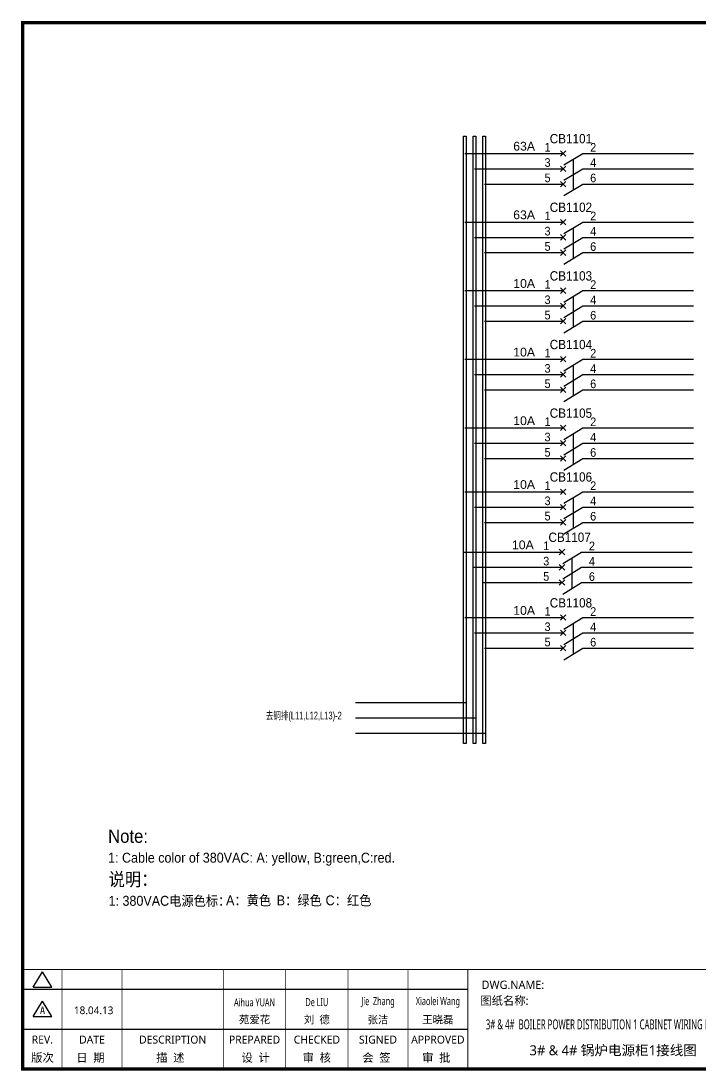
# Model space of a CAD drawing. Extents: x 81437 to 204847, y -54769 to -29444.
# Drawn here: x 101477 to 103523, y -36870 to -33707 of the extents above; entities that cross this region are included whole.
import ezdxf
from ezdxf.enums import TextEntityAlignment as Align

# ---------------------------------------------------------------- set-up
doc = ezdxf.new("R2010")
doc.units = 0
doc.header["$LTSCALE"] = 100
doc.header["$MEASUREMENT"] = 0
doc.layers.add('t', color=1, linetype='Continuous')
doc.layers.add('空气开关', color=7, linetype='Continuous')
doc.styles.add('HZ', font='arial.ttf', dxfattribs={"width": 0.7})
doc.styles.get("Standard").update_dxf_attribs({"font": ''})
doc.styles.add('微软雅黑', font='')
doc.styles.get('Standard').set_extended_font_data('SimSun')
doc.styles.get('微软雅黑').set_extended_font_data('Microsoft YaHei')

# ---------------------------------------------------------------- blocks, each defined once
blk = doc.blocks.new('图框')
at = {"color": 7}
for p, q in [((-6.162819773475348, -2970.443887418679), (1333.995352829523, -2970.443887418679)), ((-6.162819773475348, -3090.443887418679), (1333.995352829523, -3090.443887418679))]:
    blk.add_line(p, q, dxfattribs=at)
at = {"color": 7, "const_width": 3}
blk.add_lwpolyline([(4109.47921527367, -2910.443887418679), (-6.162819773475348, -2910.443887418679)], dxfattribs=at)
at = {"layer": 't', "color": 7}
for p, q in [((25.78656344305637, -2963.855076038152), (53.73638948711596, -2917.984787991318)), ((81.68621553114644, -2963.855076038152), (53.73638948711596, -2917.984787991318)), ((25.78656344305637, -2963.855076038152), (81.68621553114644, -2963.855076038152)), ((25.78656344305637, -3051.839702165522), (53.73638948711596, -3005.969414118631)), ((81.68621553114644, -3051.839702165522), (53.73638948711596, -3005.969414118631)), ((25.78656344305637, -3051.839702165522), (81.68621553114644, -3051.839702165522))]:
    blk.add_line(p, q, dxfattribs=at)
at = {"layer": 't', "color": 7, "const_width": 9.61519705431492}
blk.add_lwpolyline([(4109.47921527367, -3210.443887418679), (4109.47921527367, -58.86246267448996), (-6.162819773475348, -58.86246267448996), (-6.162819773475348, -3210.443887418679)], close=True, dxfattribs=at)
at = {"layer": 't', "color": 7, "const_width": 2.40379926357873}
for points in [[(112.6024995874977, -2911.645787050457), (112.6024995874977, -3210.443887418679)], [(292.8874443558816, -2911.645787050457), (292.8874443558816, -3210.443887418679)], [(598.2254953145239, -2911.645787050457), (598.2254953145239, -3215.27550872017)], [(785.8254793036103, -2911.645787050457), (785.8254793036103, -3215.27550872017)], [(973.4254632926677, -2911.645787050457), (973.4254632926677, -3215.27550872017)], [(1153.71040806111, -2911.645787050457), (1153.71040806111, -3215.27550872017)], [(1333.995352829523, -2911.645787050457), (1333.995352829523, -3215.27550872017)]]:
    blk.add_lwpolyline(points, dxfattribs=at)
at = {"color": 7, "style": '微软雅黑', "flags": 8}
for tag, p, height in [('DWG.NAME:', (1375.473639447489, -2969.2419877869), 25), ('DWG.NO.:', (3122.023352488108, -3089.264933317976), 24), ('图纸编号', (3309.199899152482, -3111.267140832559), 24), ('FILENO.:', (3122.509725826509, -3164.966587124836), 24), ('文档号', (3311.563545755656, -3182.994948628203), 24)]:
    blk.add_attdef(tag, p, '', height=height, dxfattribs=at)
at = {"color": 7, "style": '微软雅黑', "width": 0.8, "flags": 8}
for tag, p, height in [('PROJECTNAME:', (3119.317365890063, -2971.670387076527), 24), ('PROJECT_NAME', (3324.743137664682, -2969.191656158461), 25)]:
    blk.add_attdef(tag, p, '', height=height, dxfattribs=at)
at = {"color": 7, "style": '微软雅黑', "flags": 8}
for tag, height, width, p in [('RENLIU', 24, 0.7, (692.0254873090671, -3009.243060483925)), ('SHUFENWANG', 24, 0.7, (879.6254712981536, -3009.243060483925)), ('FANGHOU', 24, 0.7, (1063.567935676903, -3009.243060483925)), ('DANDANLI', 24, 0.7, (1243.852880445316, -3009.243060483925)), ('#10STATIONONTROLCABINETCOVER', 30, 0.6, (1771.737284051596, -3076.044837234568)), ('HANGZHOUHOLLYSYSAUTOMATIONCO.,LTD.', 24, 0.7, (2763.919484516009, -3104.577265918681))]:
    blk.add_attdef(tag, text='', height=height, dxfattribs=dict(at, width=width)).set_placement(p, align=Align.MIDDLE)
for tag, p in [('图纸名称:', (1371.649552043295, -3024.785799731683)), ('项目名称', (3272.897224152879, -3045.626842364768))]:
    blk.add_attdef(tag, text='', height=25, dxfattribs=at).set_placement(p, align=Align.BOTTOM_LEFT)
at = {"color": 7, "flags": 8}
blk.add_attdef('A', text='', height=23, dxfattribs=at).set_placement((53.73638948711596, -3033.744016823508), align=Align.MIDDLE)
at = {"color": 7, "style": '微软雅黑', "flags": 8}
for tag, height, p in [('设计时间', 23, (207.7030023673433, -3033.744016823508)), ('刘仁', 23, (692.0254873090671, -3061.050838701933)), ('王姝芬', 23, (879.6254712981536, -3061.050838701933)), ('侯方', 23, (1063.567935676903, -3061.050838701933)), ('李丹丹', 23, (1243.852880445316, -3061.050838701933)), ('PAGEXOFX', 24, (3947.55098377166, -3097.943887418679)), ('REV.', 24, (53.21983990701119, -3121.911417548025)), ('DATE', 24, (202.7449719716897, -3121.911417548025)), ('DESCRIPTION', 24, (445.5564698352027, -3121.911417548025)), ('PREPARED', 24, (692.0254873090671, -3121.911417548025)), ('CHECKED', 24, (879.625471298139, -3121.911417548025)), ('SIGNED', 24, (1063.567935676889, -3121.911417548025)), ('APPROVED', 24, (1243.852880445316, -3121.911417548025)), ('图纸名称', 30, (1771.737284051596, -3153.557526718527)), ('第几页共几页', 24, (3947.55098377166, -3172.943887418679))]:
    blk.add_attdef(tag, text='', height=height, dxfattribs=at).set_placement(p, align=Align.MIDDLE)
at = {"layer": 't', "color": 7, "style": '微软雅黑'}
for s, p in [('版次', (53.73638948711596, -3176.462903945333)), ('日  期', (198.0371495971121, -3176.462903945333)), ('描  述', (438.3267756979694, -3176.462903945333)), ('设  计', (695.3342144116759, -3176.462903945333)), ('审  核', (879.4319590690502, -3176.462903945333)), ('会  签', (1058.860113302311, -3176.462903945333)), ('审  批', (1239.145058070724, -3176.462903945333))]:
    blk.add_text(s, height=25, dxfattribs=at).set_placement(p, align=Align.MIDDLE_CENTER)
blk = doc.blocks.new('供电端子')
at = {"style": 'HZ', "width": 0.7}
blk.add_attdef('供电端子', (0, 0), '', height=17, dxfattribs=at)

msp = doc.modelspace()

# ---------------------------------------------------------------- linework, layer by layer
at = {"color": 2}
for p, q in [((102812.219944412, -34106.07604679926), (103108.8845580412, -34106.07604679926)), ((103167.4382893524, -34106.07604679926), (103501.1337514986, -34106.07604679926)), ((102812.219944412, -34312.76017536331), (103108.8845580412, -34312.76017536331)), ((103167.4382893524, -34312.76017536331), (103501.1337514986, -34312.76017536331)), ((102812.219944412, -34519.44430392737), (103108.8845580412, -34519.44430392737)), ((103167.4382893524, -34519.44430392737), (103501.1337514986, -34519.44430392737)), ((102812.219944412, -34726.12843249142), (103108.8845580412, -34726.12843249142)), ((103167.4382893524, -34726.12843249142), (103501.1337514986, -34726.12843249142)), ((102812.219944412, -34932.81256105548), (103108.8845580412, -34932.81256105548)), ((103167.4382893524, -34932.81256105548), (103501.1337514986, -34932.81256105548)), ((102812.2044352761, -35125.03129179359), (103108.8690489053, -35125.03129179359)), ((103167.4227802165, -35125.03129179359), (103501.1182423627, -35125.03129179359)), ((102808.369944412, -35306.6207092879), (103105.0345580412, -35306.6207092879)), ((103163.5882893524, -35306.6207092879), (103497.2837514986, -35306.6207092879)), ((102812.2377018097, -35504.18234133711), (103108.902315439, -35504.18234133711)), ((103167.4560467501, -35504.18234133711), (103501.1515088964, -35504.18234133711)), ((102483.4322410515, -35759.5490753117), (102817.1277031977, -35759.5490753117))]:
    msp.add_line(p, q, dxfattribs=at)
at = {"color": 6}
for p, q in [((103116.9764368885, -34114.16792564659), (103100.7926791939, -34097.98416795192)), ((103100.7926791939, -34114.16792564659), (103116.9764368885, -34097.98416795192)), ((103110.9666144162, -34140.86403297689), (103167.4382893524, -34106.07604679926)), ((103100.7926791939, -34160.2795610781), (103116.9764368885, -34144.09580338342)), ((103116.9764368885, -34160.2795610781), (103100.7926791939, -34144.09580338342)), ((103110.9666144162, -34186.97566840839), (103167.4382893524, -34152.18768223076)), ((103100.7926791939, -34206.3911965096), (103116.9764368885, -34190.20743881493)), ((103116.9764368885, -34206.3911965096), (103100.7926791939, -34190.20743881493)), ((103110.9666144162, -34233.08730383989), (103167.4382893524, -34198.29931766226)), ((103116.9764368885, -34320.85205421065), (103100.7926791939, -34304.66829651598)), ((103100.7926791939, -34320.85205421065), (103116.9764368885, -34304.66829651598)), ((103110.9666144162, -34347.54816154094), (103167.4382893524, -34312.76017536331)), ((103100.7926791939, -34366.96368964215), (103116.9764368885, -34350.77993194748)), ((103116.9764368885, -34366.96368964215), (103100.7926791939, -34350.77993194748)), ((103110.9666144162, -34393.65979697245), (103167.4382893524, -34358.87181079482)), ((103100.7926791939, -34413.07532507365), (103116.9764368885, -34396.89156737898)), ((103116.9764368885, -34413.07532507365), (103100.7926791939, -34396.89156737898)), ((103110.9666144162, -34439.77143240395), (103167.4382893524, -34404.98344622632)), ((103116.9764368885, -34527.5361827747), (103100.7926791939, -34511.35242508003)), ((103100.7926791939, -34527.5361827747), (103116.9764368885, -34511.35242508003)), ((103110.9666144162, -34554.232290105), (103167.4382893524, -34519.44430392737)), ((103100.7926791939, -34573.64781820621), (103116.9764368885, -34557.46406051153)), ((103116.9764368885, -34573.64781820621), (103100.7926791939, -34557.46406051153)), ((103110.9666144162, -34600.3439255365), (103167.4382893524, -34565.55593935887)), ((103100.7926791939, -34619.75945363771), (103116.9764368885, -34603.57569594304)), ((103116.9764368885, -34619.75945363771), (103100.7926791939, -34603.57569594304)), ((103110.9666144162, -34646.455560968), (103167.4382893524, -34611.66757479037)), ((103116.9764368885, -34734.22031133876), (103100.7926791939, -34718.03655364409)), ((103100.7926791939, -34734.22031133876), (103116.9764368885, -34718.03655364409)), ((103110.9666144162, -34760.91641866905), (103167.4382893524, -34726.12843249142)), ((103100.7926791939, -34780.33194677026), (103116.9764368885, -34764.14818907559)), ((103116.9764368885, -34780.33194677026), (103100.7926791939, -34764.14818907559)), ((103110.9666144162, -34807.02805410056), (103167.4382893524, -34772.24006792292)), ((103100.7926791939, -34826.44358220176), (103116.9764368885, -34810.25982450709)), ((103116.9764368885, -34826.44358220176), (103100.7926791939, -34810.25982450709)), ((103110.9666144162, -34853.13968953206), (103167.4382893524, -34818.35170335443)), ((103116.9764368885, -34940.90443990281), (103100.7926791939, -34924.72068220814)), ((103100.7926791939, -34940.90443990281), (103116.9764368885, -34924.72068220814)), ((103110.9666144162, -34967.60054723311), (103167.4382893524, -34932.81256105548)), ((103100.7926791939, -34987.01607533432), (103116.9764368885, -34970.83231763964)), ((103116.9764368885, -34987.01607533432), (103100.7926791939, -34970.83231763964)), ((103110.9666144162, -35013.71218266461), (103167.4382893524, -34978.92419648698)), ((103100.7926791939, -35033.12771076582), (103116.9764368885, -35016.94395307115)), ((103116.9764368885, -35033.12771076582), (103100.7926791939, -35016.94395307115)), ((103110.9666144162, -35059.82381809611), (103167.4382893524, -35025.03583191848)), ((103116.9609277526, -35133.12317064092), (103100.777170058, -35116.93941294625)), ((103100.777170058, -35133.12317064092), (103116.9609277526, -35116.93941294625)), ((103110.9511052804, -35159.81927797122), (103167.4227802165, -35125.03129179359)), ((103100.777170058, -35179.23480607243), (103116.9609277526, -35163.05104837775)), ((103116.9609277526, -35179.23480607243), (103100.777170058, -35163.05104837775)), ((103110.9511052804, -35205.93091340272), (103167.4227802165, -35171.14292722509)), ((103100.777170058, -35225.34644150393), (103116.9609277526, -35209.16268380926)), ((103116.9609277526, -35225.34644150393), (103100.777170058, -35209.16268380926)), ((103110.9511052804, -35252.04254883422), (103167.4227802165, -35217.25456265659)), ((103113.1264368885, -35314.71258813523), (103096.9426791939, -35298.52883044056)), ((103096.9426791939, -35314.71258813523), (103113.1264368885, -35298.52883044056)), ((103107.1166144163, -35341.40869546553), (103163.5882893524, -35306.6207092879)), ((103096.9426791939, -35360.82422356673), (103113.1264368885, -35344.64046587206)), ((103113.1264368885, -35360.82422356673), (103096.9426791939, -35344.64046587206)), ((103107.1166144163, -35387.52033089703), (103163.5882893524, -35352.7323447194)), ((103096.9426791939, -35406.93585899824), (103113.1264368885, -35390.75210130357)), ((103113.1264368885, -35406.93585899824), (103096.9426791939, -35390.75210130357)), ((103107.1166144163, -35433.63196632853), (103163.5882893524, -35398.8439801509)), ((103116.9941942863, -35512.27422018444), (103100.8104365916, -35496.09046248977)), ((103100.8104365916, -35512.27422018444), (103116.9941942863, -35496.09046248977)), ((103110.984371814, -35538.97032751474), (103167.4560467501, -35504.18234133711)), ((103100.8104365916, -35558.38585561595), (103116.9941942863, -35542.20209792128)), ((103116.9941942863, -35558.38585561595), (103100.8104365916, -35542.20209792128)), ((103110.984371814, -35585.08196294624), (103167.4560467501, -35550.29397676861)), ((103100.8104365916, -35604.49749104745), (103116.9941942863, -35588.31373335278)), ((103116.9941942863, -35604.49749104745), (103100.8104365916, -35588.31373335278)), ((103110.984371814, -35631.19359837774), (103167.4560467501, -35596.40561220011))]:
    msp.add_line(p, q, dxfattribs=at)
at = {"color": 3}
for p, q in [((102841.919944412, -34152.18768223076), (103108.8845580412, -34152.18768223076)), ((103167.4382893524, -34152.18768223076), (103500.5441018334, -34152.18768223076)), ((102841.919944412, -34358.87181079482), (103108.8845580412, -34358.87181079482)), ((103167.4382893524, -34358.87181079482), (103500.5441018334, -34358.87181079482)), ((102841.919944412, -34565.55593935887), (103108.8845580412, -34565.55593935887)), ((103167.4382893524, -34565.55593935887), (103500.5441018334, -34565.55593935887)), ((102841.919944412, -34772.24006792292), (103108.8845580412, -34772.24006792292)), ((103167.4382893524, -34772.24006792292), (103500.5441018334, -34772.24006792292)), ((102841.919944412, -34978.92419648698), (103108.8845580412, -34978.92419648698)), ((103167.4382893524, -34978.92419648698), (103500.5441018334, -34978.92419648698)), ((102841.9044352761, -35171.14292722509), (103108.8690489053, -35171.14292722509)), ((103167.4227802165, -35171.14292722509), (103500.5285926976, -35171.14292722509)), ((102838.069944412, -35352.7323447194), (103105.0345580412, -35352.7323447194)), ((103163.5882893524, -35352.7323447194), (103496.6941018335, -35352.7323447194)), ((102841.9377018098, -35550.29397676861), (103108.902315439, -35550.29397676861)), ((103167.4560467501, -35550.29397676861), (103500.5618592312, -35550.29397676861)), ((102483.4322410515, -35805.6607107432), (102846.0038647096, -35805.6607107432))]:
    msp.add_line(p, q, dxfattribs=at)
at = {"color": 1}
for p, q in [((102871.9008235237, -34198.29931766226), (103108.8845580412, -34198.29931766226)), ((103167.4382893524, -34198.29931766226), (103500.5441018334, -34198.29931766226)), ((102871.9008235237, -34404.98344622632), (103108.8845580412, -34404.98344622632)), ((103167.4382893524, -34404.98344622632), (103500.5441018334, -34404.98344622632)), ((102871.9008235237, -34611.66757479037), (103108.8845580412, -34611.66757479037)), ((103167.4382893524, -34611.66757479037), (103500.5441018334, -34611.66757479037)), ((102871.9008235237, -34818.35170335443), (103108.8845580412, -34818.35170335443)), ((103167.4382893524, -34818.35170335443), (103500.5441018334, -34818.35170335443)), ((102871.9008235237, -35025.03583191848), (103108.8845580412, -35025.03583191848)), ((103167.4382893524, -35025.03583191848), (103500.5441018334, -35025.03583191848)), ((102871.8853143878, -35217.25456265659), (103108.8690489053, -35217.25456265659)), ((103167.4227802165, -35217.25456265659), (103500.5285926976, -35217.25456265659)), ((102868.0508235237, -35398.8439801509), (103105.0345580412, -35398.8439801509)), ((103163.5882893524, -35398.8439801509), (103496.6941018335, -35398.8439801509)), ((102871.9185809214, -35596.40561220011), (103108.902315439, -35596.40561220011)), ((103167.4560467501, -35596.40561220011), (103500.5618592312, -35596.40561220011)), ((102483.4322410515, -35851.7723461747), (102874.5072307356, -35851.7723461747))]:
    msp.add_line(p, q, dxfattribs=at)
at = {"color": 2}
msp.add_lwpolyline([(102816.2072307356, -34054.37604679928), (102816.2072307356, -35883.20402423334), (102808.369944412, -35883.20402423334), (102808.369944412, -34054.37604679928)], close=True, dxfattribs=at)
at = {"color": 3}
msp.add_lwpolyline([(102845.3572307356, -34054.37604679928), (102845.3572307356, -35883.20402423334), (102837.5199444119, -35883.20402423334), (102837.5199444119, -34054.37604679928)], close=True, dxfattribs=at)
at = {"color": 1}
msp.add_lwpolyline([(102874.5072307356, -34054.37604679928), (102874.5072307356, -35883.20402423334), (102866.6699444119, -35883.20402423334), (102866.6699444119, -34054.37604679928)], close=True, dxfattribs=at)
at = {"layer": '空气开关', "color": 6}
for p, q in [((103139.2024518843, -34169.58167531956), (103139.2024518843, -34123.47003988809)), ((103139.2024518843, -34215.69331075106), (103139.2024518843, -34169.58167531959)), ((103139.2024518843, -34376.26580388362), (103139.2024518843, -34330.15416845214)), ((103139.2024518843, -34422.37743931512), (103139.2024518843, -34376.26580388365)), ((103139.2024518843, -34582.94993244767), (103139.2024518843, -34536.8382970162)), ((103139.2024518843, -34629.06156787917), (103139.2024518843, -34582.9499324477)), ((103139.2024518843, -34789.63406101173), (103139.2024518843, -34743.52242558025)), ((103139.2024518843, -34835.74569644323), (103139.2024518843, -34789.63406101175)), ((103139.2024518843, -34996.31818957578), (103139.2024518843, -34950.20655414431)), ((103139.2024518843, -35042.42982500728), (103139.2024518843, -34996.31818957581)), ((103139.1869427484, -35188.53692031389), (103139.1869427484, -35142.42528488242)), ((103139.1869427484, -35234.64855574539), (103139.1869427484, -35188.53692031392)), ((103135.3524518843, -35370.1263378082), (103135.3524518843, -35324.01470237673)), ((103135.3524518843, -35416.2379732397), (103135.3524518843, -35370.12633780823)), ((103139.2202092821, -35567.68796985741), (103139.2202092821, -35521.57633442594)), ((103139.2202092821, -35613.79960528891), (103139.2202092821, -35567.68796985744))]:
    msp.add_line(p, q, dxfattribs=at)

# ---------------------------------------------------------------- block references
at = {"color": 1}
ref = msp.add_blockref('图框', (101487.5265402403, -33653.23142554892), dxfattribs=at)
ref.add_attrib('图纸名称:', '图纸名称:', dxfattribs={"color": 7, "height": 25, "style": '微软雅黑', "flags": 8}).set_placement((102859.1760922836, -36678.0172252806), align=Align.BOTTOM_LEFT)
ref.add_attrib('#10STATIONONTROLCABINETCOVER', '3# & 4#  BOILER POWER DISTRIBUTION 1 CABINET WIRING DIAGRAM', dxfattribs={"color": 7, "height": 30, "style": '微软雅黑', "width": 0.6, "flags": 8}).set_placement((103259.2638242919, -36729.27626278349), align=Align.MIDDLE)
ref.add_attrib('DWG.NAME:', 'DWG.NAME:', (102863.0001796878, -36622.47341333582), dxfattribs={"color": 7, "height": 25, "style": '微软雅黑', "flags": 8})
ref.add_attrib('DANDANLI', 'Xiaolei Wang', dxfattribs={"color": 7, "height": 24, "style": '微软雅黑', "width": 0.6999999999999998, "flags": 8}).set_placement((102731.3794206856, -36662.47448603284), align=Align.MIDDLE)
ref.add_attrib('FANGHOU', 'Jie  Zhang', dxfattribs={"color": 7, "height": 24, "style": '微软雅黑', "width": 0.6999999999999998, "flags": 8}).set_placement((102551.0944759172, -36662.47448603284), align=Align.MIDDLE)
ref.add_attrib('SHUFENWANG', 'De LIU', dxfattribs={"color": 7, "height": 24, "style": '微软雅黑', "width": 0.6999999999999998, "flags": 8}).set_placement((102367.1520115384, -36662.47448603284), align=Align.MIDDLE)
ref.add_attrib('RENLIU', 'Aihua YUAN', dxfattribs={"color": 7, "height": 24, "style": '微软雅黑', "width": 0.6999999999999998, "flags": 8}).set_placement((102179.5520275494, -36662.47448603284), align=Align.MIDDLE)
ref.add_attrib('APPROVED', 'APPROVED', dxfattribs={"color": 7, "height": 24, "style": '微软雅黑'}).set_placement((102731.3794206856, -36775.14284309695), align=Align.MIDDLE)
ref.add_attrib('SIGNED', 'SIGNED', dxfattribs={"color": 7, "height": 24, "style": '微软雅黑'}).set_placement((102551.0944759172, -36775.14284309695), align=Align.MIDDLE)
ref.add_attrib('CHECKED', 'CHECKED', dxfattribs={"color": 7, "height": 24, "style": '微软雅黑'}).set_placement((102367.1520115384, -36775.14284309695), align=Align.MIDDLE)
ref.add_attrib('PREPARED', 'PREPARED', dxfattribs={"color": 7, "height": 24, "style": '微软雅黑'}).set_placement((102179.5520275494, -36775.14284309695), align=Align.MIDDLE)
ref.add_attrib('DESCRIPTION', 'DESCRIPTION', dxfattribs={"color": 7, "height": 24, "style": '微软雅黑'}).set_placement((101933.0830100755, -36775.14284309695), align=Align.MIDDLE)
ref.add_attrib('DATE', 'DATE', dxfattribs={"color": 7, "height": 24, "style": '微软雅黑', "flags": 8}).set_placement((101690.271512212, -36775.14284309695), align=Align.MIDDLE)
ref.add_attrib('REV.', 'REV.', dxfattribs={"color": 7, "height": 24, "style": '微软雅黑', "flags": 8}).set_placement((101540.7463801473, -36775.14284309695), align=Align.MIDDLE)
ref.add_attrib('A', 'A', dxfattribs={"color": 7, "height": 23, "flags": 8}).set_placement((101541.2629297274, -36686.97544237243), align=Align.MIDDLE)
ref.add_attrib('设计时间', '18.04.13', dxfattribs={"color": 7, "height": 23, "style": '微软雅黑', "flags": 8}).set_placement((101695.2295426076, -36686.97544237243), align=Align.MIDDLE)
ref.add_attrib('李丹丹', '王晓磊', dxfattribs={"color": 7, "height": 23, "style": '微软雅黑', "flags": 8}).set_placement((102731.3794206856, -36714.28226425085), align=Align.MIDDLE)
ref.add_attrib('侯方', '张洁', dxfattribs={"color": 7, "height": 23, "style": '微软雅黑', "flags": 8}).set_placement((102551.0944759172, -36714.28226425085), align=Align.MIDDLE)
ref.add_attrib('王姝芬', '刘  德', dxfattribs={"color": 7, "height": 23, "style": '微软雅黑', "flags": 8}).set_placement((102367.1520115384, -36714.28226425085), align=Align.MIDDLE)
ref.add_attrib('刘仁', '苑爱花', dxfattribs={"color": 7, "height": 23, "style": '微软雅黑', "flags": 8}).set_placement((102179.5520275494, -36714.28226425085), align=Align.MIDDLE)
ref.add_attrib('图纸名称', '3# & 4# 锅炉电源柜1接线图', dxfattribs={"color": 7, "height": 30, "style": '微软雅黑', "flags": 8}).set_placement((103259.2638242919, -36806.78895226744), align=Align.MIDDLE)
ref = msp.add_blockref('供电端子', (103131.8725032642, -34075.60789022843), dxfattribs=dict(xscale=0.9349999999976717, yscale=0.9349999999976717))
ref.add_attrib('供电端子', 'CB1101', dxfattribs={"height": 28.05, "style": 'HZ', "width": 0.9}).set_placement((103131.8725032642, -34075.60789022843), align=Align.CENTER)
ref = msp.add_blockref('供电端子', (102991.0725032642, -34097.60789022843), dxfattribs=dict(xscale=0.9349999999976717, yscale=0.9349999999976717))
ref.add_attrib('供电端子', '63A', dxfattribs={"height": 26.4, "style": 'HZ'}).set_placement((102991.0725032642, -34097.60789022843), align=Align.CENTER)
ref = msp.add_blockref('供电端子', (102991.0725032642, -34304.29201879248), dxfattribs=dict(xscale=0.9349999999976717, yscale=0.9349999999976717))
ref.add_attrib('供电端子', '63A', dxfattribs={"height": 26.4, "style": 'HZ'}).set_placement((102991.0725032642, -34304.29201879248), align=Align.CENTER)
ref = msp.add_blockref('供电端子', (103131.8725032642, -34282.29201879248), dxfattribs=dict(xscale=0.9349999999976717, yscale=0.9349999999976717))
ref.add_attrib('供电端子', 'CB1102', dxfattribs={"height": 28.05, "style": 'HZ', "width": 0.9}).set_placement((103131.8725032642, -34282.29201879248), align=Align.CENTER)
ref = msp.add_blockref('供电端子', (103131.8725032642, -34488.97614735654), dxfattribs=dict(xscale=0.9349999999976717, yscale=0.9349999999976717))
ref.add_attrib('供电端子', 'CB1103', dxfattribs={"height": 28.05, "style": 'HZ', "width": 0.9}).set_placement((103131.8725032642, -34488.97614735654), align=Align.CENTER)
ref = msp.add_blockref('供电端子', (102991.0725032642, -34510.97614735654), dxfattribs=dict(xscale=0.9349999999976717, yscale=0.9349999999976717))
ref.add_attrib('供电端子', '10A', dxfattribs={"height": 26.4, "style": 'HZ'}).set_placement((102991.0725032642, -34510.97614735654), align=Align.CENTER)
ref = msp.add_blockref('供电端子', (102991.0725032642, -34717.66027592059), dxfattribs=dict(xscale=0.9349999999976717, yscale=0.9349999999976717))
ref.add_attrib('供电端子', '10A', dxfattribs={"height": 26.4, "style": 'HZ'}).set_placement((102991.0725032642, -34717.66027592059), align=Align.CENTER)
ref = msp.add_blockref('供电端子', (103131.8725032642, -34695.66027592059), dxfattribs=dict(xscale=0.9349999999976717, yscale=0.9349999999976717))
ref.add_attrib('供电端子', 'CB1104', dxfattribs={"height": 28.05, "style": 'HZ', "width": 0.9}).set_placement((103131.8725032642, -34695.66027592059), align=Align.CENTER)
ref = msp.add_blockref('供电端子', (103131.8725032642, -34902.34440448465), dxfattribs=dict(xscale=0.9349999999976717, yscale=0.9349999999976717))
ref.add_attrib('供电端子', 'CB1105', dxfattribs={"height": 28.05, "style": 'HZ', "width": 0.9}).set_placement((103131.8725032642, -34902.34440448465), align=Align.CENTER)
ref = msp.add_blockref('供电端子', (102991.0725032642, -34924.34440448465), dxfattribs=dict(xscale=0.9349999999976717, yscale=0.9349999999976717))
ref.add_attrib('供电端子', '10A', dxfattribs={"height": 26.4, "style": 'HZ'}).set_placement((102991.0725032642, -34924.34440448465), align=Align.CENTER)
ref = msp.add_blockref('供电端子', (103131.8569941283, -35094.56313522276), dxfattribs=dict(xscale=0.9349999999976717, yscale=0.9349999999976717))
ref.add_attrib('供电端子', 'CB1106', dxfattribs={"height": 28.05, "style": 'HZ', "width": 0.9}).set_placement((103131.8569941283, -35094.56313522276), align=Align.CENTER)
ref = msp.add_blockref('供电端子', (102991.0569941283, -35116.56313522276), dxfattribs=dict(xscale=0.9349999999976717, yscale=0.9349999999976717))
ref.add_attrib('供电端子', '10A', dxfattribs={"height": 26.4, "style": 'HZ'}).set_placement((102991.0569941283, -35116.56313522276), align=Align.CENTER)
ref = msp.add_blockref('供电端子', (103128.0225032642, -35276.15255271707), dxfattribs=dict(xscale=0.9349999999976717, yscale=0.9349999999976717))
ref.add_attrib('供电端子', 'CB1107', dxfattribs={"height": 28.05, "style": 'HZ', "width": 0.9}).set_placement((103128.0225032642, -35276.15255271707), align=Align.CENTER)
ref = msp.add_blockref('供电端子', (102987.2225032642, -35298.15255271707), dxfattribs=dict(xscale=0.9349999999976717, yscale=0.9349999999976717))
ref.add_attrib('供电端子', '10A', dxfattribs={"height": 26.4, "style": 'HZ'}).set_placement((102987.2225032642, -35298.15255271707), align=Align.CENTER)
ref = msp.add_blockref('供电端子', (103131.890260662, -35473.71418476628), dxfattribs=dict(xscale=0.9349999999976717, yscale=0.9349999999976717))
ref.add_attrib('供电端子', 'CB1108', dxfattribs={"height": 28.05, "style": 'HZ', "width": 0.9}).set_placement((103131.890260662, -35473.71418476628), align=Align.CENTER)
ref = msp.add_blockref('供电端子', (102991.090260662, -35495.71418476628), dxfattribs=dict(xscale=0.9349999999976717, yscale=0.9349999999976717))
ref.add_attrib('供电端子', '10A', dxfattribs={"height": 26.4, "style": 'HZ'}).set_placement((102991.090260662, -35495.71418476628), align=Align.CENTER)

# ---------------------------------------------------------------- texts
at = {"style": 'HZ', "width": 0.7}
msp.add_text('去铜排(L11,L12,L13)-2', height=23.1, dxfattribs=at).set_placement((102213.4247210946, -35810.75149031623))
at = {"color": 3, "style": 'HZ', "width": 0.9}
for s, height, p in [('Note:', 40, (101738.6680693767, -36182.51024392096)), ('1: Cable color of 380VAC: A: yellow, B:green,C:red.', 30, (101738.6680693767, -36242.25568020839)), ('说明：', 40, (101740.0855179586, -36312.394408097)), ('说明：', 40, (101740.0855179586, -36312.394408097)), ('A：黄色', 30, (102093.7418508125, -36370.70822202566)), ('B：绿色', 30, (102246.3593197003, -36370.70838457654)), ('C：红色', 30, (102393.4975084299, -36370.70838457654)), ('1: 380VAC电源色标：', 30, (101740.0855179586, -36372.13984438442))]:
    msp.add_text(s, height=height, dxfattribs=at).set_placement(p)
at = {"layer": '空气开关', "style": 'HZ', "width": 0.9}
for s, p in [('1', (103052.4747898632, -34100.38108447704)), ('2', (103189.8872894456, -34100.83924890997)), ('3', (103052.4747898632, -34146.49271990854)), ('4', (103189.8872894456, -34146.95088434147)), ('5', (103052.4747898632, -34192.60435534005)), ('6', (103189.8872894456, -34193.06251977298)), ('1', (103052.4747898632, -34307.0652130411)), ('2', (103189.8872894456, -34307.52337747403)), ('3', (103052.4747898632, -34353.1768484726)), ('4', (103189.8872894456, -34353.63501290553)), ('5', (103052.4747898632, -34399.2884839041)), ('6', (103189.8872894456, -34399.74664833703)), ('1', (103052.4747898632, -34513.74934160515)), ('2', (103189.8872894456, -34514.20750603808)), ('3', (103052.4747898632, -34559.86097703665)), ('4', (103189.8872894456, -34560.31914146958)), ('5', (103052.4747898632, -34605.97261246815)), ('6', (103189.8872894456, -34606.43077690108)), ('1', (103052.4747898632, -34720.43347016921)), ('2', (103189.8872894456, -34720.89163460214)), ('3', (103052.4747898632, -34766.54510560071)), ('4', (103189.8872894456, -34767.00327003364)), ('5', (103052.4747898632, -34812.65674103221)), ('6', (103189.8872894456, -34813.11490546514)), ('1', (103052.4747898632, -34927.11759873326)), ('2', (103189.8872894456, -34927.57576316619)), ('3', (103052.4747898632, -34973.22923416476)), ('4', (103189.8872894456, -34973.68739859769)), ('5', (103052.4747898632, -35019.34086959626)), ('6', (103189.8872894456, -35019.79903402919)), ('1', (103052.4592807273, -35119.33632947137)), ('2', (103189.8717803097, -35119.7944939043)), ('3', (103052.4592807273, -35165.44796490287)), ('4', (103189.8717803097, -35165.9061293358)), ('5', (103052.4592807273, -35211.55960033437)), ('6', (103189.8717803097, -35212.0177647673)), ('1', (103048.6247898632, -35300.92574696568)), ('2', (103186.0372894456, -35301.38391139861)), ('3', (103048.6247898632, -35347.03738239718)), ('4', (103186.0372894456, -35347.49554683011)), ('5', (103048.6247898632, -35393.14901782868)), ('6', (103186.0372894456, -35393.60718226161)), ('1', (103052.492547261, -35498.48737901489)), ('2', (103189.9050468434, -35498.94554344782)), ('3', (103052.492547261, -35544.59901444639)), ('4', (103189.9050468434, -35545.05717887932)), ('5', (103052.492547261, -35590.7106498779)), ('6', (103189.9050468434, -35591.16881431083))]:
    msp.add_text(s, height=26.00961058081033, dxfattribs=at).set_placement(p)

doc.saveas('drawing.dxf')
